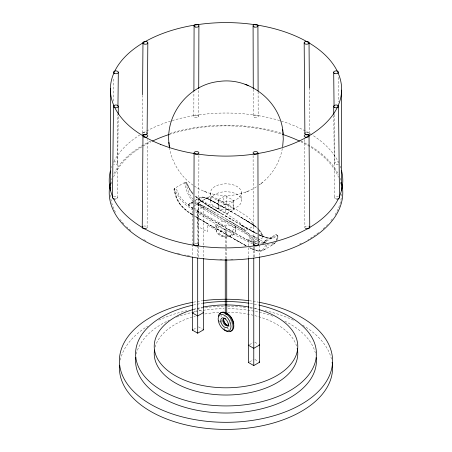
<?xml version="1.0" encoding="UTF-8"?>
<svg xmlns="http://www.w3.org/2000/svg" width="452" height="452" viewBox="0 0 452 452"><rect width="100%" height="100%" fill="white"/><g stroke="black" fill="none" stroke-linecap="round" stroke-linejoin="round"><path stroke-width="0.34" stroke-dasharray="2.26 1.69" d="M235.385 226.514C239.244 240.69 212.643 240.6 216.615 226.424M193.823 116.124L193.897 91.75M198.643 116.509L198.722 89.332M198.903 155.567L198.654 241.583M142.25 132.803L142.549 95.412M147.109 227.401L147.804 139.414M113.175 101.056L113.429 77.36M117.322 163.076L117.853 114.599M117.322 197.829L118.209 115.706M282.342 148.425C279.946 162.257 272.172 175.088 261.013 183.614M265.556 244.758C263.787 253.346 254.9 250.702 249.775 247.555M266.889 245.012C264.906 254.244 255.25 250.979 249.843 247.639M276.822 239.865L277.731 237.396A1.853 1.073 60 0 0 276.884 235.159A1.853 1.073 60 0 0 275.279 234.978C272.166 240.498 265.064 237.633 260.702 235.548M276.138 241.475C278.042 240.198 279.302 233.904 275.494 234.746M276.189 240.227L277.731 236.498A0.881 0.508 60 0 0 277.375 235.407A0.881 0.508 60 0 0 276.579 235.294A19.278 11.13 60 0 1 275.635 236.611L274.048 237.899A17.165 9.91 60 0 1 272.98 238.362L272.336 238.532A19.865 11.47 60 0 1 270.974 238.69L266.16 237.865L259.877 235.176M257.533 240.763L263.409 237.345C262.301 231.65 255.838 225.729 250.329 222.74C239.492 216.112 228.503 209.751 217.406 203.558C212.513 201.287 207.92 197.321 202.349 197.015M275.285 242.651L273.364 244.492L262.889 250.544M275.511 242.436L273.765 244.227M263.652 243.69L264.019 243.317M208.491 199.072C203.547 195.14 198.083 198.191 193.931 201.321M193.049 201.835L188.659 204.383L193.343 201.665M197.71 199.072A0.972 0.791 51.8 0 1 198.92 199.485C202.812 195.53 208.084 198.835 211.96 200.88M193.038 208.44L188.75 205.4L191.106 203.931L193.196 203.485M260.719 183.828L259.363 184.874L262.437 182.512M188.789 204.281L191.134 202.762L193.298 202.208M265.251 240.662L263.245 242.961M262.2 243.583L263.793 242.498L265.036 240.893A1.853 1.073 60 0 1 266.284 240.78A1.853 1.073 60 0 1 267.437 242.447M273.985 242.973L272.505 243.73L270.703 243.967M174.805 188.235C172.98 189.122 174.698 191.704 174.766 192.925C176.822 203.067 184.574 210.672 193.371 215.468M197.79 203.304L201.372 201.564A10.193 5.882 60 0 1 201.971 201.507A11.537 6.661 60 0 1 202.643 201.53A10.791 6.232 60 0 1 203.389 201.66C216.056 207.524 228.333 214.706 239.797 222.683A10.791 6.232 60 0 1 240.786 223.678L241.215 224.164A10.193 5.882 60 0 1 241.814 224.915L245.402 230.791L254.21 225.706L250.628 219.825A10.193 5.882 60 0 0 250.029 219.079A11.537 6.661 60 0 0 249.357 218.327A10.791 6.232 60 0 0 248.611 217.593C237.142 209.615 224.887 202.406 212.203 196.575A10.791 6.232 60 0 0 211.214 196.428L210.785 196.417A10.193 5.882 60 0 0 210.186 196.479L208.118 197.287L197.79 203.304A60.89 35.154 60 0 1 200.016 204.36L202.338 205.57M194.716 200.801L199.937 197.643L202.502 196.987M256.324 186.885C237.899 198.716 212.683 198.4 194.535 186.162M256.945 241.108L254.595 242.475L254.256 241.989M184.891 182.376L174.647 188.292M265.33 240.617L275.573 234.701M199.609 202.213L208.417 197.128M193.552 206.445L198.225 203.745L203.536 206.813L203.536 245.594M193.563 207.801L197.693 210.186L203.536 206.813M218.881 207.581A1.944 1.124 0 0 0 218.881 209.169L218.881 199.309L223.842 196.445A1.944 1.124 0 0 1 226.593 196.445L233.119 200.213L233.119 210.073A1.944 1.124 0 0 0 233.119 208.485M218.881 199.309A1.944 1.124 0 0 0 218.881 200.897L225.407 204.666A1.944 1.124 0 0 0 228.158 204.666L233.119 201.801A1.944 1.124 0 0 0 233.119 200.213M248.464 257.832L248.464 239.498L254.306 236.125L258.437 238.509M253.775 242.566L257.278 240.543M257.866 240.204L259.617 239.193L259.617 256.114M263.041 243.114L273.285 237.198M193.111 312.468L196.761 310.36M193.479 329.491L196.761 327.593M249.56 344.633L253.21 342.526M249.56 361.866L253.21 359.758M185.049 182.32L186.117 182.348L187.055 183.218L189.902 189.332L193.303 193.936M273.132 244.628L270.511 245.25L266.895 244.668M272.596 237.594L269.663 238.125L265.765 237.368M262.606 250.679C258.126 252.425 253.487 249.56 249.51 247.764M245.442 192.185L246.741 191.676M247.091 191.535L248.51 190.981M261.403 235.865L263.476 236.605M261.623 243.803L260.38 244.069M257.228 243.888L254.216 243.018M194.981 202.36L201.739 205.253M194.902 203.733L199.891 205.841L209.83 211.276L242.549 230.52L248.38 235.198L252.595 241.577M254.979 244.713L254.103 244.425M266.019 237.424L258.663 234.305M265.996 242.922L258.73 239.47M203.835 191.123L205.231 191.671M205.603 191.806L206.886 192.303M252.77 243.933C232.723 234.746 214.045 222.791 195.117 211.525M252.544 242.323L250.448 241.402M252.097 242.182L246.278 239.396M206.598 198.219L216.689 203.49M261.211 235.78L260.635 235.52M263.443 243.345L258.742 241.029M260.442 235.43L259.007 234.757M250.255 241.311L248.82 240.639M259.052 234.786L260.629 235.605M258.962 234.808L259.798 235.209M247.978 240.3L211.378 219.706M208.722 199.185L210.807 200.264M258.148 234.057C236.797 221.977 214.011 210.898 194.998 195.693M256.866 233.757L249.159 229.61M253.996 232.226L256.007 233.317M245.035 238.814L238.599 235.339M252.708 231.543L254.713 232.639M211.039 200.383L211.502 200.631M211.756 200.795L212.446 201.163M201.869 205.321L202.988 205.92M246.447 245.826L243.114 244.018M251.419 230.848L253.419 231.955M256.736 239.961C236.085 227.785 214.242 217.265 194.931 202.993M245.871 245.848L193.885 215.796M202.942 205.897L203.36 206.123M212.191 201.01L214.474 202.27M212.909 201.411L213.367 201.665M203.242 206.055L204.473 206.728M256.73 238.396C236.176 226.056 214.05 215.853 194.998 201.202M244.447 244.747L245.82 245.515M203.541 206.219L207.174 208.219M252.131 231.254L248.843 229.424M204.846 206.931L205.219 207.14M244.487 244.786L241.679 243.221M213.768 201.869L215.581 202.88M205.965 207.547L206.338 207.756M215.988 203.095L217.802 204.106M250.837 230.548L245.572 227.593M206.705 207.96L209.683 209.621M216.169 203.191L220.017 205.349M207.451 208.372L208.57 208.993M240.249 242.425L242.379 243.628M217.096 203.711L218.909 204.728M209.395 209.457L211.615 210.7M238.814 241.622L240.944 242.831M219.316 204.948L222.231 206.598M246.261 227.977L248.25 229.107M211.174 210.451L212.722 211.327M237.306 234.622L215.18 221.904M221.536 206.197L223.339 207.225M222.203 206.581L224.678 207.982M212.66 211.293L214.937 212.581M237.385 240.814L239.509 242.023M222.644 206.824L227.407 209.53M246.956 228.379L241.441 225.237M214.152 212.135L217.158 213.841M235.95 240.001L238.08 241.215M225.972 208.717L231.102 211.638M245.063 227.305L238.696 223.655M217.129 213.824L222.706 217.016M234.515 239.181L236.645 240.402M233.085 238.362L235.209 239.583M241.278 225.141L243.17 226.226M216.836 228.994L220.875 231.317M228.785 235.893L230.91 237.114M230.221 236.718L233.774 238.763M225.424 215.994L239.385 224.051M248.464 239.498L252.595 241.882M213.485 227.062L217.525 229.39M225.921 234.238L229.475 236.289M198.388 309.609L202.208 311.818M254.804 342.181L258.126 344.096M198.388 326.841L202.208 329.05M254.804 359.413L258.126 361.329M221.621 213.796L228.243 217.627M229.22 218.186L231.808 219.683M211.813 226.096L214.175 227.458M223.056 232.582L226.605 234.639M210.135 225.124L212.496 226.492M219.723 212.689L223.096 214.649M212.909 220.531L194.727 209.564M220.186 230.915L223.74 232.978M206.784 223.175L210.824 225.52M217.824 211.581L220.791 213.316M210.604 219.197L202.886 214.655M205.598 222.48L207.468 223.57M230.407 211.242L236.639 214.881M218.655 212.067L213.073 208.773M222.339 216.802L226.04 218.966M225.316 218.548L227.548 219.853M204.406 221.785L206.281 222.876M205.089 222.181L202.027 220.39M235.955 214.491L238.859 216.18M215.926 210.462L218.508 211.977M227.147 219.621L229.785 221.169M203.897 221.48L200.835 219.683M238.176 215.79L241.074 217.485M229.362 220.921L231.582 222.226M240.391 217.101L242.182 218.147M214.643 209.705L216.61 210.858M231.271 222.045L232.763 222.926M240.843 217.367L244.396 219.463M232.69 222.887L233.882 223.593M199.648 218.977L201.513 220.073M242.605 218.418L246.611 220.796M213.355 208.937L215.321 210.095M233.797 223.542L235.368 224.48M243.718 219.079L245.504 220.13M234.904 224.203L236.113 224.927M198.456 218.265L200.321 219.367M206.943 204.993L214.033 209.327M236.017 224.87L237.125 225.537M199.129 218.655L196.462 217.062M245.939 220.406L247.719 221.463M236.854 225.373L239.351 226.887M246.238 220.593L249.662 222.678M237.599 225.825L238.345 226.271M197.942 217.937L195.654 216.57M247.046 221.079L248.832 222.135M210.79 207.389L212.745 208.553M238.718 226.497L240.577 227.638M201.829 214.078L195.417 210.084M248.159 221.757L257.115 227.842M209.508 206.598L211.457 207.773M240.272 227.452L240.95 227.864M194.852 216.073L196.321 216.954M240.735 227.735L241.317 228.096M248.905 222.22L254.21 225.706M208.225 205.801L210.169 206.982M240.967 227.881L242.063 228.559M249.962 222.864L252.679 224.616M241.43 228.17L244.289 230.017A51.709 29.855 60 0 1 245.402 230.791M208.88 206.18L200.728 200.818M192.433 214.564L193.236 215.073M242.125 228.605L243.515 229.509M191.625 214.05L193.089 214.937M207.095 205.095L204.01 203.084M192.275 214.423L188.716 212.129M191.467 213.898L187.665 211.395M204.485 203.4L205.767 204.242M243.747 229.661L249.205 234.085L253.431 240.272M193.027 210.157L185.84 204.909L181.026 200.179A20.131 11.622 60 0 1 179.998 198.891L176.365 192.71A19.289 11.136 60 0 1 175.421 190.303A0.881 0.508 60 0 0 174.625 189.507A0.881 0.508 60 0 0 174.269 190.179L176.11 196.563L178.438 201.756A14.351 8.289 60 0 0 180.755 205.118L184.58 208.993L188.806 212.118M252.984 224.825L253.47 225.158M203.818 202.892L194.772 195.998M192.942 208.445L186.247 203.462L182.037 199.264A19.137 11.046 60 0 1 181.054 198.038L180.133 196.756A16.278 9.396 60 0 1 178.715 194.428L176.664 189.75A1.853 1.073 60 0 0 174.997 188.218A1.853 1.073 60 0 0 174.297 189.648L176.19 196.179L178.636 201.626A15.419 8.904 60 0 0 181.111 205.225L183.857 208.152L187.738 211.355M203.23 202.558L201.79 201.569M201.598 201.434L198.92 199.485M253.634 225.277L257.035 227.972M200.507 200.564L194.801 195.801M193.1 185.207C180.478 176.399 171.743 162.33 169.404 147.126M193.298 201.462L191.349 199.315A15.419 8.904 60 0 1 188.874 195.716L186.433 190.264L184.546 183.732M193.089 194.275L192.281 193.349A19.137 11.046 60 0 1 191.298 192.123L190.377 190.84A16.278 9.396 60 0 1 188.959 188.512L186.908 183.834A1.853 1.073 60 0 0 185.241 182.303A1.853 1.073 60 0 0 184.54 183.732M193.094 199.259L192.371 198.411A14.351 8.289 60 0 1 190.055 195.049L187.733 189.857L185.885 183.472A0.881 0.508 60 0 1 186.247 182.794A0.881 0.508 60 0 1 187.038 183.597A19.289 11.136 60 0 0 187.981 186.004L191.614 192.179A20.131 11.622 60 0 0 192.648 193.473L193.066 193.959M258.832 229.571L263.313 236.656M258.725 229.769L263.149 236.854M338.565 77.382L338.825 101.773M334.152 114.571L334.678 163.076M333.785 115.678L334.678 197.829M309.388 87.88L309.756 133.504M304.196 139.402L304.891 227.401M258.109 91.779L258.177 116.124M253.273 89.304L253.357 116.509M253.103 155.544L253.346 240.17M254.306 236.125L254.306 245.995M254.306 246.702L254.306 257.278M253.775 246.798L253.775 257.374M241.487 192.456L241.487 200.372M233.69 201.004L233.69 209.276M228.158 204.666L228.158 212.937A1.944 1.124 0 0 1 225.407 212.937L225.407 204.666M226.729 232.571A0.729 0.424 0 0 1 225.633 232.938A0.729 0.424 0 0 1 225.633 232.204A0.729 0.424 0 0 1 226.729 232.571L226.729 258.657M226.593 196.445L226.593 204.716A1.944 1.124 0 0 0 223.842 204.716L223.842 196.445M225.271 232.571L225.271 258.651M218.31 200.1L218.31 208.372M210.513 193.094L210.513 201.01M203.536 246.3L203.536 257.583M198.225 203.745L198.225 241.119M198.225 246.758L198.225 257.335M197.693 210.186L197.693 244.741M197.693 245.442L197.693 256.725M192.382 207.123L192.382 243.786M192.382 244.492L192.382 256.482M264.358 242.91A19.278 11.13 60 0 0 264.962 242.001A0.881 0.508 60 0 1 265.64 242.012A0.881 0.508 60 0 1 266.138 242.956M111.35 179.794A116.78 67.421 0 0 1 111.785 178.557M113.927 173.664A116.78 67.421 0 0 1 151.047 140.911M169.98 133.459A116.78 67.421 0 0 1 281.144 133.182M300.919 140.894A116.78 67.421 0 0 1 338.548 174.636M340.113 178.286A116.78 67.421 0 0 1 340.78 180.184M111.35 167.63A116.78 67.421 0 0 1 111.785 166.398M113.927 161.505A116.78 67.421 0 0 1 139.719 135.018M143.182 132.916A116.78 67.421 0 0 1 338.548 162.471M340.113 166.127A116.78 67.421 0 0 1 340.78 168.025M143.55 226.158A2.435 1.407 0 0 1 146.312 226.362A2.435 1.407 0 0 1 146.934 227.932M195.021 243.368A2.435 1.407 0 0 1 197.727 243.475M254.273 243.475A2.435 1.407 0 0 1 256.979 243.368M304.93 227.667A2.435 1.407 0 0 1 305.868 226.277A2.435 1.407 0 0 1 308.45 226.158M335.593 198.744A2.435 1.407 0 0 1 335.096 196.829A2.435 1.407 0 0 1 338.384 196.45M338.384 164.455A2.435 1.407 0 0 1 335.214 164.161A2.435 1.407 0 0 1 335.305 162.308A2.435 1.407 0 0 1 338.497 162.121M306.19 132.255A2.435 1.407 0 0 1 309.744 133.368M142.646 132.73A2.435 1.407 0 0 1 145.81 132.255M113.503 162.121A2.435 1.407 0 0 1 116.695 162.308A2.435 1.407 0 0 1 116.785 164.161A2.435 1.407 0 0 1 113.616 164.455M113.616 196.45A2.435 1.407 0 0 1 116.904 196.829A2.435 1.407 0 0 1 116.407 198.744M341.599 193.948A115.622 66.755 0 0 1 334.209 216.135M332.243 218.949A115.622 66.755 0 0 1 330.18 221.57M327.485 224.599A115.622 66.755 0 0 1 326.598 225.52M324.739 227.345A115.622 66.755 0 0 1 321.773 230.011M318.626 232.571A115.622 66.755 0 0 1 307.998 239.679M301.444 243.199A115.622 66.755 0 0 1 299.586 244.103M232.995 259.245A115.622 66.755 0 0 1 229.661 259.335M222.192 259.329A115.622 66.755 0 0 1 219.463 259.262M189.478 255.951A115.622 66.755 0 0 1 184.84 254.996M179.472 253.725A115.622 66.755 0 0 1 176.749 253.007M145.668 240.622A115.622 66.755 0 0 1 143.318 239.277M130.831 230.526A115.622 66.755 0 0 1 126.696 226.808M123.825 223.853A115.622 66.755 0 0 1 120.192 219.531M115.469 212.203A115.622 66.755 0 0 1 110.401 193.959M111.367 183.891A115.622 66.755 0 0 1 111.881 181.873M113.638 176.868A115.622 66.755 0 0 1 151.171 141.725M169.189 134.47A115.622 66.755 0 0 1 281.901 134.182M300.812 141.713A115.622 66.755 0 0 1 338.508 177.218M340.209 182.201A115.622 66.755 0 0 1 340.678 184.1M229.147 322.553A3.983 2.3 60 0 1 229.22 323.259M229.949 325.903A5.441 3.141 60 0 1 229.362 326.05M224.119 316.925A5.441 3.141 60 0 1 224.316 316.688M230.345 319.863A5.441 3.141 60 0 1 230.565 320.315M231.226 322.525A5.441 3.141 60 0 1 231.283 323.242M228.836 329.118A9.068 5.238 60 0 1 227.034 328.248M221.813 321.417A9.068 5.238 60 0 1 221.435 320.248M221.034 316.931A9.068 5.238 60 0 1 221.31 315.355M225.243 329.502A10.526 6.079 60 0 1 223.13 327.514M220.277 323.039A10.526 6.079 60 0 1 219.22 319.813M120.288 360.046A106.582 61.534 0 0 1 147.736 326.107M158.833 320.101A106.582 61.534 0 0 1 186.795 310.66M193.383 309.298A106.582 61.534 0 0 1 202.603 307.846M205.338 307.513A106.582 61.534 0 0 1 224.203 306.354M227.593 306.349A106.582 61.534 0 0 1 246.611 307.507M249.984 307.925A106.582 61.534 0 0 1 258.617 309.298M265.109 310.637A106.582 61.534 0 0 1 294.314 320.649M302.665 325.129A106.582 61.534 0 0 1 331.593 359.521M193.383 302.196A106.582 61.534 0 0 1 202.603 300.744M249.312 300.733A106.582 61.534 0 0 1 258.617 302.196M136.34 354.04A90.423 52.206 0 0 1 169.195 320.202M176.551 317.112A90.423 52.206 0 0 1 224.062 308.626M228.011 308.626A90.423 52.206 0 0 1 274.302 316.688M284.766 321.146A90.423 52.206 0 0 1 315.863 355.029M193.394 305.027A90.423 52.206 0 0 1 202.202 303.354M250.318 303.439A90.423 52.206 0 0 1 258.51 305.004M193.343 309.462A71.772 41.437 0 0 1 202.773 307.151M250.182 307.349A71.772 41.437 0 0 1 252.917 307.948M254.939 308.439A71.772 41.437 0 0 1 258.906 309.535M155.121 347.068A71.772 41.437 0 0 1 195.315 316.129M204.863 313.987A71.772 41.437 0 0 1 219.926 312.298M227.605 312.162A71.772 41.437 0 0 1 252.917 315.174M254.939 315.666A71.772 41.437 0 0 1 296.902 347.142M188.75 205.4A0.972 0.791 51.7 0 1 188.913 204.185M225.22 203.92L217.502 208.378L226.78 213.734L234.498 209.282L225.22 203.92M226 230.503L215.598 224.61L215.598 229.661L207.202 224.813L207.202 231.78L197.733 226.316L197.733 210.519L226 226.842L226 230.503M217.276 200.168A15.498 8.95 0 0 0 241.458 193.439A15.498 8.95 0 0 0 219.271 184.715A15.498 8.95 0 0 0 217.276 200.168M217.276 208.089A15.498 8.95 0 0 0 241.458 201.36A15.498 8.95 0 0 0 219.271 192.631A15.498 8.95 0 0 0 217.276 208.089M254.425 117.492A2.435 1.407 0 0 0 258.194 116.401A2.435 1.407 0 0 0 254.674 115.062A2.435 1.407 0 0 0 254.425 117.492M194.936 117.503A2.435 1.407 0 0 0 198.665 116.373A2.435 1.407 0 0 0 195.106 115.074A2.435 1.407 0 0 0 194.936 117.503M222.633 236.074A6.469 3.735 0 0 0 232.464 232.978A6.469 3.735 0 0 0 222.904 229.605A6.469 3.735 0 0 0 222.633 236.074M221.113 235.13A9.385 5.418 0 0 0 235.385 230.633A9.385 5.418 0 0 0 221.503 225.746A9.385 5.418 0 0 0 221.113 235.13M220.706 230.944A9.385 5.418 0 0 0 235.356 226.876A9.385 5.418 0 0 0 221.932 221.587A9.385 5.418 0 0 0 220.706 230.944"/><path stroke-width="0.68" d="M193.897 91.044L194.089 25.578M193.823 244.781L194.083 153.075M198.722 88.626L198.908 25.984M198.643 244.391L198.654 241.583M142.555 94.722L142.968 42.793M142.244 227.401L142.968 135.866M147.109 133.504L147.832 42.838M112.503 197.445L113.492 106.169M117.944 106.288L118.311 72.167M118.226 114.299L118.305 106.593M282.669 146.657L283.268 139.058L282.935 132.492M192.744 312.677L192.382 312.891L197.693 315.954L203.536 312.581L203.038 312.292M192.382 257.182L192.382 330.124L192.744 329.909M192.382 330.124L197.693 333.186L203.536 329.813L203.536 258.29M248.826 345.057L248.464 345.266L253.775 348.334L259.617 344.961L259.12 344.673M248.464 258.538L248.464 362.498L248.826 362.289M248.464 362.498L253.775 365.566L259.617 362.193L259.617 256.821M283.144 134.391C281.85 102.57 250.272 76.693 218.858 81.484C188.879 84.552 165.087 114.328 169.076 144.29M246.735 84.953L248.165 85.507M245.086 84.315L246.397 84.829M203.038 329.525L203.536 329.813M259.12 361.905L259.617 362.193M168.867 142.391L169.404 147.126L169.189 145.239M282.596 129.504L282.805 131.391M338.514 106.197L339.497 197.445M333.695 72.139L334.062 106.26M333.689 106.565L333.768 114.277M309.032 42.804A2.429 1.418 -0.5 0 1 305.382 44.047A2.429 1.418 -0.5 0 1 305.382 41.595A2.429 1.418 -0.5 0 1 309.032 42.804L309.388 87.88M309.032 135.871A2.429 1.39 -0.5 0 1 305.382 137.097A2.429 1.39 -0.5 0 1 305.382 134.685A2.429 1.39 -0.5 0 1 309.032 135.871L309.756 227.401M304.168 42.821L304.891 133.504M257.917 25.606L258.109 91.072M257.911 153.104L258.177 244.781M253.086 25.956L253.267 88.603M253.346 240.871L253.357 244.391M341.616 90.146L341.616 189.897M253.775 258.081L253.775 365.566M226.729 259.341L226.729 313.948A0.729 0.424 0 0 0 226.22 313.541M225.271 259.335L225.271 313.942A0.729 0.424 0 0 1 225.78 313.541M197.693 258.137L197.693 333.186M110.384 88.552L110.384 190.411M341.52 182.732A116.78 67.421 0 0 1 226.339 260.036A116.78 67.421 0 0 1 110.384 183.122M341.52 170.573A116.78 67.421 0 0 1 339.486 196.354M338.667 198.185A116.78 67.421 0 0 1 226.22 247.871A116.78 67.421 0 0 1 113.452 198.428M112.621 196.609A116.78 67.421 0 0 1 110.384 170.963M146.397 228.396A2.435 1.407 0 0 1 143.143 228.492A2.435 1.407 0 0 1 142.646 226.627M198.535 244.131A2.435 1.407 0 0 1 196.196 245.99A2.435 1.407 0 0 1 193.959 244.086M258.115 244.221A2.435 1.407 0 0 1 255.679 245.99A2.435 1.407 0 0 1 253.465 244.131M309.354 226.627A2.435 1.407 0 0 1 308.761 228.531A2.435 1.407 0 0 1 305.433 228.288M339.192 196.936A2.435 1.407 0 0 1 339.017 198.49A2.435 1.407 0 0 1 336.457 198.993M309.654 133.899A2.435 1.407 0 0 1 306.292 134.775A2.435 1.407 0 0 1 305.292 132.73M146.708 132.73A2.435 1.407 0 0 1 145.6 134.803A2.435 1.407 0 0 1 142.29 133.769M115.542 198.993A2.435 1.407 0 0 1 112.983 198.49A2.435 1.407 0 0 1 112.808 196.936M110.469 189.942A115.622 66.755 0 0 1 110.746 187.269M152.414 141.126A115.622 66.755 0 0 1 169.189 134.47M282.551 134.391A115.622 66.755 0 0 1 299.574 141.12M341.48 189.303A115.622 66.755 0 0 1 341.571 190.614M228.418 323.886A3.983 2.3 60 0 1 225.503 325.338A3.983 2.3 60 0 1 222.791 320.406A3.983 2.3 60 0 1 225.706 318.954M228.034 325.276A3.983 2.3 60 0 1 224.407 322.824A3.983 2.3 60 0 1 224.119 318.462M227.689 325.672A5.441 3.141 60 0 1 223.604 318.485M224.881 312.824A9.068 5.238 60 0 1 225.158 312.852M226.621 313.276A9.068 5.238 60 0 1 233.791 323.824M219.712 314.044A10.526 6.079 60 0 1 231.531 318.423A10.526 6.079 60 0 1 229.989 331.282M218.31 316.197A10.526 6.079 60 0 1 227.107 314.592A10.526 6.079 60 0 1 232.893 328.09A10.526 6.079 60 0 1 224.096 329.694M332.135 362.244A106.582 61.534 0 0 1 228.576 429.394A106.582 61.534 0 0 1 119.52 365.216M259.273 302.32A106.582 61.534 0 0 1 312.151 397.003A106.582 61.534 0 0 1 139.837 396.997A106.582 61.534 0 0 1 192.738 302.315M203.287 300.659A106.582 61.534 0 0 1 248.64 300.648M316.253 357.639A90.423 52.206 0 0 1 225.78 413.026A90.423 52.206 0 0 1 135.775 357.385M259.177 305.156A90.423 52.206 0 0 1 298.066 385.251A90.423 52.206 0 0 1 153.985 385.29A90.423 52.206 0 0 1 192.738 305.173M202.903 303.247A90.423 52.206 0 0 1 249.024 303.236M259.555 309.733A71.772 41.437 0 0 1 281.489 372.646A71.772 41.437 0 0 1 170.331 372.516A71.772 41.437 0 0 1 192.693 309.654M203.468 307.021A71.772 41.437 0 0 1 248.973 307.106M297.19 348.317A71.772 41.437 0 0 1 227.469 395.014A71.772 41.437 0 0 1 154.494 350.001M226.638 314.146A0.729 0.424 0 0 1 225.78 314.343M143.973 137.001A2.429 1.39 0.5 0 0 147.821 136.041A2.429 1.39 0.5 0 0 144.408 134.606A2.429 1.39 0.5 0 0 143.973 137.001M195.123 154.053A2.429 1.384 0.2 0 0 198.925 153.03A2.429 1.384 0.2 0 0 195.45 151.663A2.429 1.384 0.2 0 0 195.123 154.053M254.25 154.109A2.429 1.384 -0.2 0 0 257.934 152.934A2.429 1.384 -0.2 0 0 254.323 151.708A2.429 1.384 -0.2 0 0 254.25 154.109M334.723 107.548A2.429 1.401 -0.6 0 0 338.525 106.474A2.429 1.401 -0.6 0 0 335.056 105.124A2.429 1.401 -0.6 0 0 334.723 107.548M334.847 73.535A2.429 1.407 -0.6 0 0 338.531 72.326A2.429 1.407 -0.6 0 0 334.921 71.094A2.429 1.407 -0.6 0 0 334.847 73.535M254.126 26.956A2.429 1.424 -0.2 0 0 257.928 25.888A2.429 1.424 -0.2 0 0 254.453 24.504A2.429 1.424 -0.2 0 0 254.126 26.956M195.247 27.001A2.429 1.424 0.2 0 0 198.931 25.809A2.429 1.424 0.2 0 0 195.32 24.538A2.429 1.424 0.2 0 0 195.247 27.001M143.973 43.957A2.429 1.418 0.5 0 0 147.821 42.974A2.429 1.418 0.5 0 0 144.408 41.516A2.429 1.418 0.5 0 0 143.973 43.957M114.52 73.467A2.429 1.407 0.6 0 0 118.322 72.444A2.429 1.407 0.6 0 0 114.853 71.037A2.429 1.407 0.6 0 0 114.52 73.467M114.65 107.57A2.429 1.401 0.6 0 0 118.328 106.423A2.429 1.401 0.6 0 0 114.718 105.152A2.429 1.401 0.6 0 0 114.65 107.57M160.358 144.301A115.622 66.755 0 0 0 341.254 94.694A115.622 66.755 0 0 0 176.387 29.052A115.622 66.755 0 0 0 160.358 144.301M220.83 321.615A5.441 3.141 60 0 0 227.22 327.497A5.441 3.141 60 0 0 225.667 319.118A5.441 3.141 60 0 0 220.83 321.615M218.333 320.863A9.068 5.238 60 0 0 228.978 330.661A9.068 5.238 60 0 0 226.395 316.694A9.068 5.238 60 0 0 218.333 320.863"/></g></svg>
